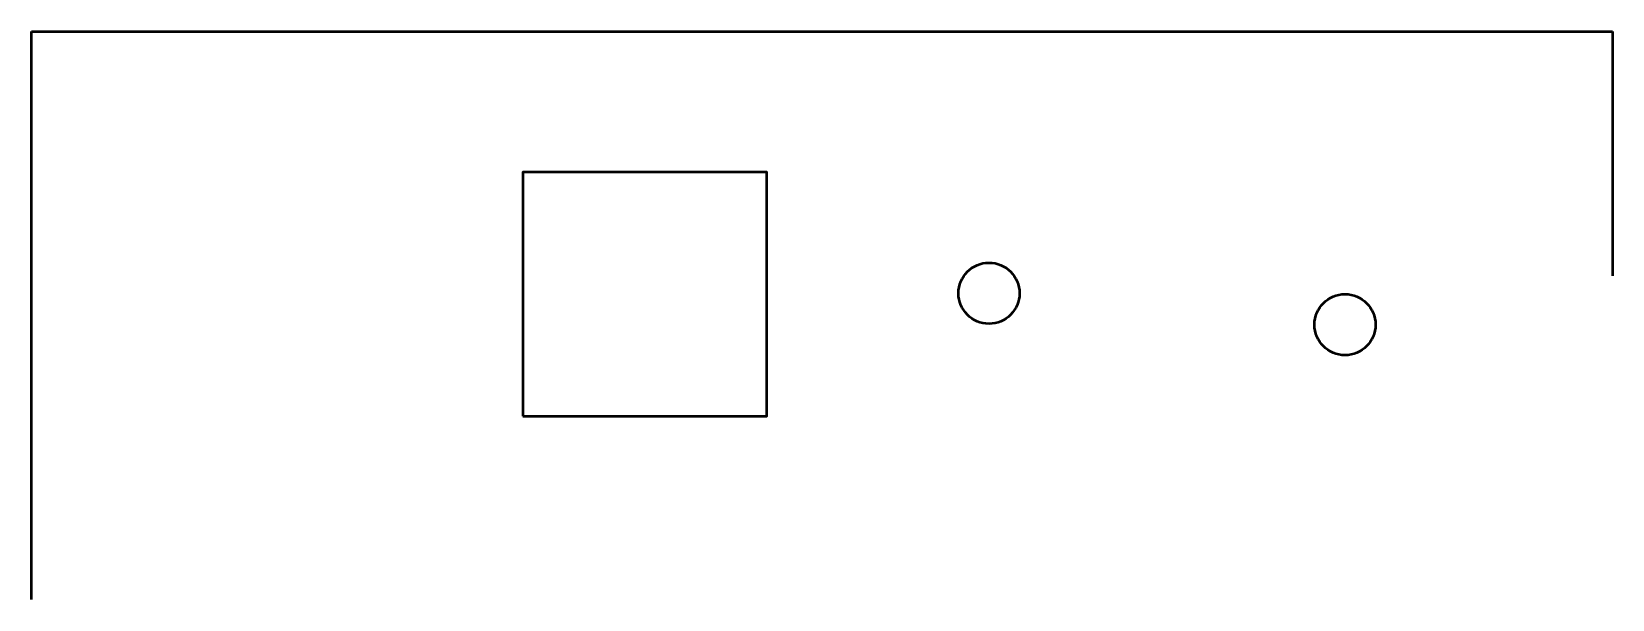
# Model space of a CAD drawing. Header units: millimetres. Extents: x -473555 to 885127, y 4787 to 453528.
# Drawn here: x 501749 to 504339, y 104778 to 105708 of the extents above; entities that cross this region are included whole.
import ezdxf

# ---------------------------------------------------------------- set-up
doc = ezdxf.new("R2010")
doc.units = ezdxf.units.MM
doc.layers.add('ВК_K1', color=34, linetype='Continuous', lineweight=50)

msp = doc.modelspace()

# ---------------------------------------------------------------- linework, layer by layer
at = {"layer": 'ВК_K1'}
for p, q in [((501749.4, 104778.1), (501749.4, 105708.1)), ((501749.4, 105708.1), (504339, 105708.1)), ((504339, 105708.1), (504339, 105308.1))]:
    msp.add_line(p, q, dxfattribs=at)
msp.add_lwpolyline([(502553.9, 105078.1), (502953.9, 105078.1), (502953.9, 105478.1), (502553.9, 105478.1)], close=True, dxfattribs=at)
for centre in [(503317.8, 105279.6), (503901, 105228.1)]:
    msp.add_circle(centre, 50, dxfattribs=at)

doc.saveas('drawing.dxf')
